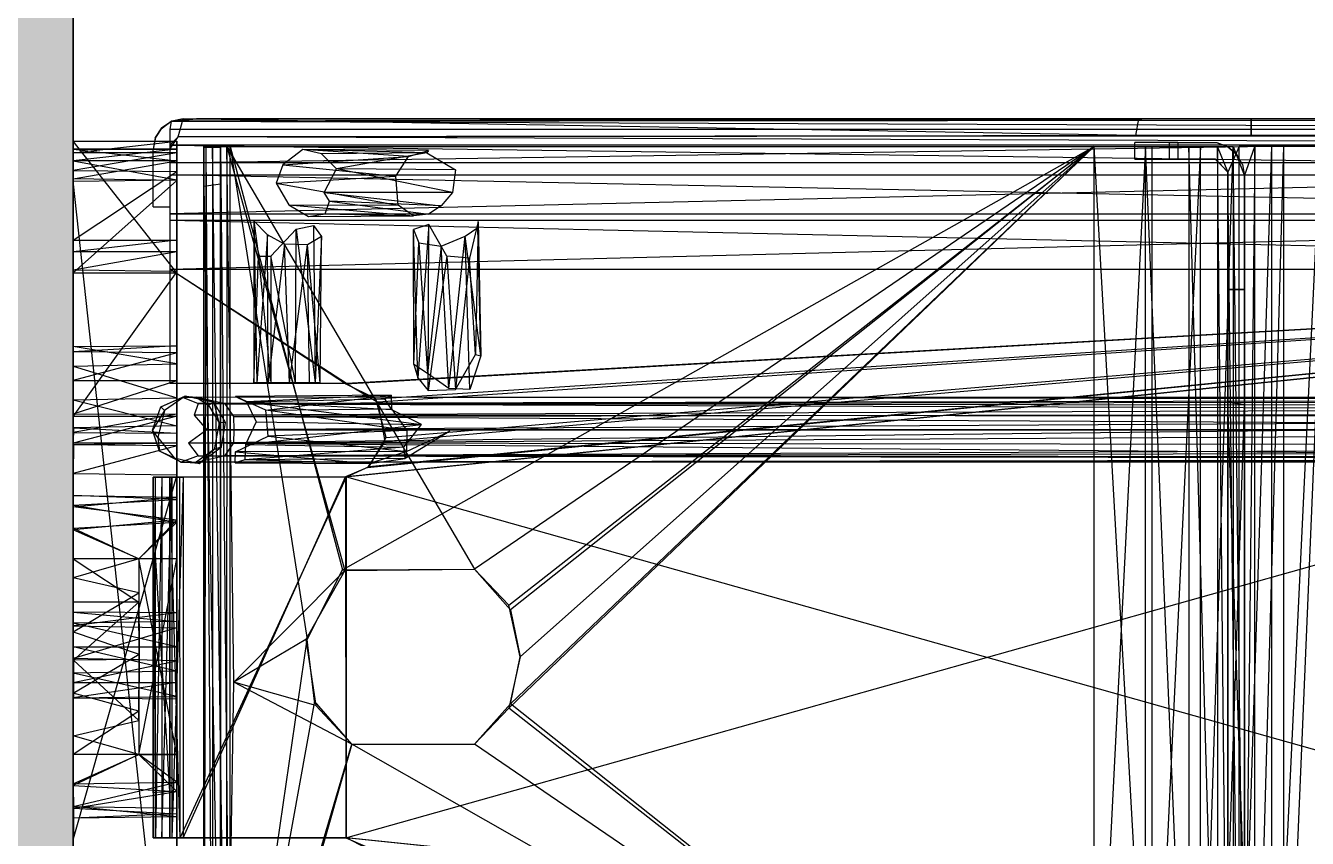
# Model space of a CAD drawing. Header units: inches. Extents: x 0 to 54693, y 0 to 31146.
# Drawn here: x 47749.7 to 47845.7, y 16038 to 16098.9 of the extents above; entities that cross this region are included whole.
import ezdxf
from ezdxf.lldxf.tags import DXFTag

# ---------------------------------------------------------------- set-up
doc = ezdxf.new("R2010")
doc.units = ezdxf.units.IN
doc.header["$MEASUREMENT"] = 0
doc.layers.add('Added', color=3, linetype='Continuous')
tags = doc.linetypes.add('fein_strichliert-A04HDE1766', pattern=[4, 1, -2, 1]).pattern_tags.tags
tags[8:9] = [DXFTag(74, 4), DXFTag(75, 0), DXFTag(340, '0'), DXFTag(46, 0.0), DXFTag(50, 0.0), DXFTag(44, 0.0), DXFTag(45, 0.0)]
tags[6:7] = [DXFTag(74, 4), DXFTag(75, 0), DXFTag(340, '0'), DXFTag(46, 0.0), DXFTag(50, 0.0), DXFTag(44, 0.0), DXFTag(45, 0.0)]
tags[4:5] = [DXFTag(74, 4), DXFTag(75, 0), DXFTag(340, '0'), DXFTag(46, 0.0), DXFTag(50, 0.0), DXFTag(44, 0.0), DXFTag(45, 0.0)]

msp = doc.modelspace()

# ---------------------------------------------------------------- linework, layer by layer
at = {"layer": 'Added', "linetype": 'fein_strichliert-A04HDE1766', "lineweight": -2, "ltscale": 0.18}
msp.add_line((47753.23, 16998.326), (47753.23, 15998.326), dxfattribs=at)
at = {"layer": 'Added', "linetype": 'Continuous', "lineweight": -2, "ltscale": 0.18}
for p, q in [((47753.23, 15998.326), (47753.23, 16998.326)), ((47759.799, 16091.168), (47760.547, 16091.729)), ((47760.6, 16091.729), (47759.799, 16091.168)), ((47760.6, 16091.729), (47759.87, 16091.241)), ((47760.547, 16091.729), (47760.461, 16091.111)), ((47760.547, 16091.729), (47924.805, 16091.9)), ((47858.823, 16091.9), (47760.547, 16091.729)), ((47841.446, 16091.9), (47760.547, 16091.729)), ((47850.71, 16091.9), (47760.547, 16091.729)), ((47760.547, 16091.729), (47762.463, 16091.9)), ((47760.547, 16091.729), (47761.461, 16091.9)), ((47760.547, 16091.729), (47842.917, 16091.9)), ((47760.547, 16091.729), (47844.666, 16091.9)), ((47846.944, 16091.9), (47760.547, 16091.729)), ((47760.547, 16091.729), (47924.805, 16091.111)), ((47760.6, 16091.729), (47760.547, 16091.729)), ((47761.461, 16091.9), (47760.6, 16091.729)), ((47761.078, 16090.574), (47761.461, 16091.9)), ((47761.461, 16091.9), (47833.014, 16091.9)), ((47832.78, 16090.65), (47761.461, 16091.9)), ((47761.461, 16091.9), (47762.463, 16091.9)), ((47761.461, 16091.9), (47841.44, 16091.9)), ((47841.44, 16091.9), (47762.463, 16091.9)), ((47841.446, 16091.9), (47762.463, 16091.9)), ((47833.014, 16091.9), (47832.78, 16090.65)), ((47837.402, 16091.9), (47833.014, 16091.9)), ((47833.014, 16091.9), (47841.44, 16091.9)), ((47841.44, 16091.9), (47837.402, 16091.9)), ((47841.44, 16091.9), (47841.446, 16091.9)), ((47841.441, 16090.65), (47841.44, 16091.9)), ((47841.441, 16090.65), (47841.446, 16091.9)), ((47842.917, 16091.9), (47841.446, 16091.9)), ((47841.446, 16091.9), (47841.45, 16090.65)), ((47846.944, 16091.9), (47842.917, 16091.9)), ((47759.382, 16090.511), (47759.211, 16089.65)), ((47759.363, 16090.464), (47759.799, 16091.168)), ((47759.363, 16090.464), (47759.382, 16090.511)), ((47759.87, 16091.241), (47759.382, 16090.511)), ((47759.382, 16090.511), (47759.799, 16091.168)), ((47759.799, 16091.168), (47759.87, 16091.241)), ((47760.461, 16091.111), (47760.461, 16072.092)), ((47924.805, 16091.111), (47760.461, 16091.111)), ((47760.461, 16088.605), (47924.805, 16091.111)), ((47760.461, 16089.65), (47761.078, 16090.574)), ((47760.461, 16089.948), (47761.078, 16090.574)), ((47841.45, 16090.65), (47761.078, 16090.574)), ((47841.441, 16090.65), (47761.078, 16090.574)), ((47761.078, 16090.574), (47844.666, 16090.65)), ((47846.944, 16090.65), (47761.078, 16090.574)), ((47850.968, 16090.65), (47761.078, 16090.574)), ((47924.805, 16090.65), (47761.078, 16090.574)), ((47842.917, 16090.65), (47761.078, 16090.574)), ((47761.078, 16090.574), (47832.78, 16090.65)), ((47916.379, 16090.65), (47761.078, 16090.574)), ((47924.805, 16089.948), (47761.078, 16090.574)), ((47832.78, 16090.65), (47837.457, 16090.656)), ((47850.968, 16090.65), (47832.78, 16090.65)), ((47837.457, 16090.656), (47841.441, 16090.65)), ((47753.23, 16090.236), (47760.989, 16090.237)), ((47753.23, 16013.037), (47753.23, 16090.237)), ((47753.23, 16090.237), (47760.989, 16090.237)), ((47760.989, 16080.387), (47753.23, 16090.237)), ((47753.23, 16054.963), (47753.23, 16090.236)), ((47753.23, 16090.236), (47753.23, 16054.156)), ((47753.23, 16089.359), (47760.989, 16090.236)), ((47753.23, 16048.552), (47753.23, 16090.236)), ((47753.23, 16090.236), (47760.989, 16090.236)), ((47760.989, 16089.632), (47753.23, 16089.628)), ((47753.23, 16089.631), (47760.989, 16089.632)), ((47753.23, 16087.406), (47753.23, 16089.631)), ((47753.23, 16089.631), (47760.988, 16089.628)), ((47753.23, 16089.628), (47753.23, 16089.631)), ((47753.23, 16087.406), (47753.23, 16089.628)), ((47753.23, 16089.628), (47753.23, 16087.246)), ((47760.988, 16089.628), (47753.23, 16088.759)), ((47753.23, 16088.759), (47753.23, 16089.628)), ((47753.23, 16089.628), (47760.989, 16088.759)), ((47759.363, 16090.464), (47759.211, 16089.65)), ((47759.211, 16085.315), (47759.211, 16089.65)), ((47924.805, 16089.948), (47760.461, 16089.948)), ((47760.461, 16089.948), (47924.805, 16087.721)), ((47760.989, 16090.236), (47760.988, 16087.955)), ((47760.988, 16089.628), (47760.989, 16089.632)), ((47760.988, 16089.628), (47760.989, 16087.293)), ((47760.989, 16088.759), (47760.988, 16089.628)), ((47760.989, 16013.037), (47760.989, 16090.237)), ((47760.989, 16090.236), (47760.989, 16090.237)), ((47760.989, 16082.837), (47760.989, 16090.236)), ((47760.989, 16049.781), (47760.989, 16090.236)), ((47760.989, 16089.359), (47760.989, 16090.236)), ((47760.989, 16087.348), (47760.989, 16089.632)), ((47760.989, 16087.293), (47760.989, 16089.632)), ((47760.989, 16089.632), (47760.989, 16088.759)), ((47762.994, 16086.84), (47762.994, 16089.837)), ((47762.994, 16089.837), (47763, 16013.435)), ((47762.994, 16089.837), (47840.088, 16089.837)), ((47763.006, 16089.754), (47762.994, 16089.837)), ((47764.247, 16089.837), (47762.994, 16089.837)), ((47764.245, 16089.782), (47762.994, 16089.837)), ((47762.994, 16086.84), (47763.006, 16089.754)), ((47763.166, 16089.837), (47763, 16013.435)), ((47763.006, 16089.754), (47764.245, 16089.782)), ((47763.166, 16089.837), (47763.653, 16013.437)), ((47763.653, 16089.837), (47763.653, 16013.437)), ((47764.684, 16013.437), (47763.653, 16089.837)), ((47764.247, 16089.837), (47764.244, 16087.024)), ((47764.245, 16089.782), (47764.244, 16087.024)), ((47764.247, 16089.837), (47764.245, 16089.782)), ((47764.246, 16013.437), (47764.247, 16089.837)), ((47764.98, 16089.837), (47764.247, 16089.837)), ((47764.247, 16089.837), (47764.993, 16013.437)), ((47764.736, 16089.837), (47764.684, 16013.437)), ((47764.736, 16089.837), (47764.98, 16089.837)), ((47764.736, 16089.837), (47773.568, 16058.088)), ((47764.736, 16089.837), (47783.287, 16058.187)), ((47765.244, 16049.727), (47764.736, 16089.837)), ((47764.98, 16089.837), (47770.741, 16052.92)), ((47764.98, 16089.837), (47773.378, 16058.135)), ((47764.98, 16089.837), (47829.694, 16089.837)), ((47764.993, 16013.437), (47764.98, 16089.837)), ((47770.411, 16089.614), (47768.918, 16088.47)), ((47779.704, 16089.369), (47770.411, 16089.614)), ((47779.821, 16089.528), (47770.411, 16089.614)), ((47778.336, 16089.096), (47770.411, 16089.614)), ((47771.821, 16089.279), (47770.411, 16089.614)), ((47773.378, 16058.135), (47829.694, 16089.837)), ((47778.336, 16089.096), (47779.821, 16089.528)), ((47779.821, 16089.528), (47779.704, 16089.369)), ((47829.694, 16089.837), (47783.287, 16058.187)), ((47829.694, 16089.837), (47785.845, 16047.782)), ((47785.845, 16055.492), (47829.694, 16089.837)), ((47829.694, 16089.837), (47785.976, 16048.115)), ((47829.694, 16089.837), (47785.976, 16055.159)), ((47829.694, 16089.837), (47786.694, 16051.637)), ((47834, 16013.437), (47829.694, 16089.837)), ((47829.694, 16013.437), (47829.694, 16089.837)), ((47833.521, 16089.837), (47829.694, 16013.437)), ((47832.729, 16088.887), (47832.729, 16090.137)), ((47835.955, 16090.137), (47832.729, 16090.137)), ((47836.765, 16013.437), (47833.521, 16089.837)), ((47833.521, 16013.437), (47833.521, 16089.837)), ((47834, 16089.837), (47834, 16013.437)), ((47837.649, 16089.837), (47834, 16013.437)), ((47835.317, 16088.887), (47835.317, 16090.137)), ((47835.317, 16090.137), (47838.838, 16090.129)), ((47835.955, 16090.137), (47835.955, 16088.887)), ((47838.894, 16090.116), (47835.955, 16090.137)), ((47835.955, 16090.137), (47838.838, 16090.129)), ((47838.933, 16013.437), (47836.765, 16089.837)), ((47836.765, 16089.837), (47836.765, 16013.437)), ((47837.649, 16013.437), (47840.088, 16089.837)), ((47837.649, 16013.437), (47837.649, 16089.837)), ((47838.838, 16090.129), (47839.689, 16089.807)), ((47838.838, 16090.129), (47838.894, 16090.116)), ((47839.686, 16089.808), (47838.894, 16090.116)), ((47838.894, 16090.116), (47839.689, 16089.807)), ((47838.933, 16089.837), (47838.933, 16013.437)), ((47839.692, 16015.355), (47838.933, 16089.837)), ((47839.692, 16087.953), (47838.933, 16089.837)), ((47840.359, 16089.244), (47839.686, 16089.808)), ((47839.686, 16089.808), (47839.689, 16089.807)), ((47839.689, 16089.807), (47840.359, 16089.244)), ((47840.551, 16089.837), (47839.692, 16087.921)), ((47840.944, 16015.637), (47840.088, 16089.837)), ((47840.088, 16089.837), (47840.944, 16087.637)), ((47840.088, 16089.837), (47840.088, 16013.437)), ((47847.117, 16089.837), (47840.551, 16089.837)), ((47840.551, 16013.437), (47842.989, 16089.837)), ((47840.551, 16013.437), (47840.551, 16089.837)), ((47841.706, 16089.837), (47840.944, 16015.637)), ((47840.944, 16087.637), (47841.706, 16089.837)), ((47841.706, 16013.437), (47841.706, 16089.837)), ((47843.873, 16089.837), (47841.706, 16013.437)), ((47842.989, 16013.437), (47842.989, 16089.837)), ((47842.989, 16013.437), (47846.639, 16089.837)), ((47847.117, 16089.837), (47843.873, 16013.437)), ((47843.873, 16089.837), (47843.873, 16013.437)), ((47760.989, 16089.359), (47753.23, 16088.037)), ((47760.989, 16089.359), (47753.23, 16089.359)), ((47760.989, 16088.759), (47753.23, 16088.759)), ((47753.23, 16087.406), (47760.989, 16088.759)), ((47753.23, 16088.759), (47760.989, 16087.348)), ((47753.23, 16088.759), (47753.23, 16087.406)), ((47753.23, 16087.246), (47753.23, 16088.759)), ((47924.805, 16088.605), (47760.461, 16084.791)), ((47924.805, 16088.605), (47760.461, 16088.605)), ((47760.988, 16087.955), (47760.989, 16089.359)), ((47760.989, 16088.759), (47760.989, 16087.348)), ((47768.918, 16088.47), (47778.336, 16089.096)), ((47779.704, 16089.369), (47771.821, 16089.279)), ((47772.943, 16088.175), (47771.821, 16089.279)), ((47779.704, 16089.369), (47772.943, 16088.175)), ((47777.393, 16087.616), (47778.336, 16089.096)), ((47779.704, 16089.369), (47781.844, 16088.084)), ((47832.729, 16088.887), (47835.955, 16088.887)), ((47838.774, 16088.878), (47835.317, 16088.887)), ((47835.955, 16088.887), (47838.767, 16088.866)), ((47838.774, 16088.878), (47835.955, 16088.887)), ((47838.774, 16088.878), (47838.767, 16088.866)), ((47838.767, 16088.866), (47839.692, 16087.953)), ((47839.692, 16087.921), (47838.774, 16088.878)), ((47838.774, 16088.878), (47839.692, 16087.953)), ((47840.794, 16088.492), (47840.359, 16089.244)), ((47753.23, 16088.037), (47760.988, 16087.955)), ((47753.23, 16082.837), (47760.988, 16087.955)), ((47760.461, 16087.721), (47924.805, 16087.721)), ((47924.805, 16084.331), (47760.461, 16087.721)), ((47760.989, 16082.837), (47760.988, 16087.955)), ((47768.918, 16088.47), (47768.428, 16087.101)), ((47768.428, 16087.101), (47777.393, 16087.616)), ((47768.918, 16088.47), (47777.393, 16087.616)), ((47772.005, 16086.389), (47772.943, 16088.175)), ((47781.844, 16088.084), (47772.943, 16088.175)), ((47781.632, 16086.382), (47772.943, 16088.175)), ((47777.558, 16085.455), (47777.393, 16087.616)), ((47781.844, 16088.084), (47781.632, 16086.382)), ((47839.692, 16087.921), (47839.692, 16087.953)), ((47839.692, 16087.953), (47839.694, 16070.732)), ((47839.694, 16079.131), (47839.692, 16087.953)), ((47839.692, 16087.953), (47839.694, 16077.797)), ((47839.694, 16079.133), (47839.692, 16087.953)), ((47839.692, 16087.953), (47839.692, 16015.355)), ((47839.692, 16087.953), (47839.694, 16075.099)), ((47839.692, 16087.921), (47839.694, 16029.137)), ((47839.694, 16079.131), (47839.692, 16087.921)), ((47839.694, 16032.735), (47839.692, 16087.921)), ((47839.692, 16015.321), (47839.692, 16087.921)), ((47839.692, 16087.921), (47839.695, 16070.707)), ((47840.551, 16013.437), (47839.692, 16087.921)), ((47839.692, 16087.921), (47839.694, 16077.797)), ((47839.694, 16075.096), (47839.692, 16087.921)), ((47840.794, 16088.492), (47840.944, 16087.637)), ((47840.944, 16079.131), (47840.944, 16087.637)), ((47840.944, 16015.637), (47840.944, 16087.637)), ((47840.944, 16087.637), (47840.944, 16075.153)), ((47840.944, 16087.637), (47840.944, 16015.637)), ((47840.945, 16077.279), (47840.944, 16087.637)), ((47840.944, 16070.492), (47840.944, 16087.637)), ((47753.23, 16087.406), (47753.23, 16087.246)), ((47760.989, 16087.293), (47753.23, 16087.406)), ((47753.23, 16087.406), (47753.23, 16080.387)), ((47753.23, 16087.246), (47760.989, 16087.348)), ((47753.23, 16080.387), (47760.989, 16087.293)), ((47753.231, 16051.376), (47753.23, 16087.246)), ((47753.23, 16062.979), (47753.23, 16087.246)), ((47753.23, 16080.387), (47753.23, 16087.246)), ((47753.23, 16058.961), (47753.23, 16087.246)), ((47753.23, 16087.246), (47753.23, 16055.724)), ((47760.989, 16016.028), (47753.23, 16087.246)), ((47753.23, 16061.268), (47753.23, 16087.246)), ((47753.23, 16015.929), (47753.23, 16087.246)), ((47760.989, 16087.348), (47760.989, 16044.306)), ((47760.989, 16058.969), (47760.989, 16087.348)), ((47760.989, 16087.348), (47760.989, 16016.028)), ((47760.989, 16087.293), (47760.989, 16087.348)), ((47760.989, 16061.724), (47760.989, 16087.348)), ((47760.989, 16080.387), (47760.989, 16087.348)), ((47764.244, 16087.024), (47762.994, 16086.84)), ((47762.994, 16086.84), (47762.994, 16013.516)), ((47762.994, 16086.84), (47764.244, 16015.906)), ((47763, 16013.435), (47762.994, 16086.84)), ((47762.994, 16016.396), (47762.994, 16086.84)), ((47764.246, 16013.437), (47764.244, 16087.024)), ((47764.244, 16087.024), (47764.244, 16015.906)), ((47764.244, 16013.46), (47764.244, 16087.024)), ((47768.428, 16087.101), (47777.558, 16085.455)), ((47768.428, 16087.101), (47769.379, 16085.474)), ((47781.632, 16086.382), (47772.005, 16086.389)), ((47772.415, 16085.736), (47772.005, 16086.389)), ((47772.005, 16086.389), (47780.771, 16085.388)), ((47772.082, 16084.788), (47772.415, 16085.736)), ((47772.415, 16085.736), (47779.829, 16084.767)), ((47780.771, 16085.388), (47772.415, 16085.736)), ((47781.632, 16086.382), (47780.771, 16085.388)), ((47759.211, 16085.315), (47760.461, 16085.315)), ((47760.461, 16084.791), (47924.805, 16084.791)), ((47760.461, 16080.65), (47924.805, 16084.791)), ((47769.379, 16085.474), (47778.697, 16084.646)), ((47769.379, 16085.474), (47777.558, 16085.455)), ((47769.379, 16085.474), (47770.836, 16084.607)), ((47770.836, 16084.607), (47772.082, 16084.788)), ((47772.082, 16084.788), (47779.829, 16084.767)), ((47772.082, 16084.788), (47778.697, 16084.646)), ((47778.697, 16084.646), (47777.558, 16085.455)), ((47779.829, 16084.767), (47778.697, 16084.646)), ((47780.771, 16085.388), (47779.829, 16084.767)), ((47760.461, 16084.331), (47924.805, 16080.65)), ((47760.461, 16084.331), (47924.805, 16084.331)), ((47766.751, 16084.269), (47766.752, 16072.137)), ((47766.751, 16084.269), (47767.088, 16081.637)), ((47767.779, 16083.221), (47766.751, 16084.269)), ((47766.751, 16084.269), (47766.968, 16072.137)), ((47769.922, 16083.653), (47771.213, 16083.93)), ((47770.836, 16084.607), (47778.697, 16084.646)), ((47771.213, 16083.93), (47771.339, 16072.137)), ((47771.213, 16083.93), (47771.818, 16083.112)), ((47779.851, 16084.006), (47778.702, 16083.633)), ((47779.851, 16084.006), (47779.037, 16072.51)), ((47779.818, 16071.573), (47779.851, 16084.006)), ((47781.199, 16081.637), (47779.851, 16084.006)), ((47782.571, 16083.134), (47783.536, 16083.768)), ((47783.541, 16084.227), (47782.911, 16081.485)), ((47783.541, 16084.227), (47783.351, 16074.276)), ((47783.536, 16083.768), (47783.541, 16084.227)), ((47783.744, 16074.174), (47783.536, 16083.768)), ((47783.541, 16084.227), (47783.744, 16074.174)), ((47753.23, 16074.47), (47753.23, 16082.837)), ((47753.23, 16082.832), (47760.989, 16082.837)), ((47753.23, 16082.837), (47753.23, 16048.552)), ((47753.23, 16082.837), (47760.989, 16082.837)), ((47753.23, 16082.832), (47753.23, 16073.399)), ((47753.23, 16082.832), (47753.23, 16074.854)), ((47753.23, 16082.832), (47753.23, 16074.47)), ((47753.23, 16080.583), (47753.23, 16082.832)), ((47753.23, 16082.832), (47760.989, 16082.829)), ((47760.989, 16082.829), (47753.23, 16081.959)), ((47760.989, 16074.391), (47760.989, 16082.837)), ((47760.989, 16082.829), (47760.989, 16082.837)), ((47760.989, 16074.391), (47760.989, 16082.829)), ((47760.989, 16082.829), (47760.989, 16080.474)), ((47760.989, 16069.637), (47760.989, 16082.829)), ((47760.989, 16074.909), (47760.989, 16082.829)), ((47760.989, 16082.829), (47760.989, 16073.575)), ((47760.989, 16081.959), (47760.989, 16082.829)), ((47767.779, 16083.221), (47766.968, 16072.137)), ((47767.82, 16072.137), (47767.779, 16083.221)), ((47769.034, 16082.521), (47767.779, 16083.221)), ((47768.034, 16081.637), (47769.922, 16083.653)), ((47769.871, 16072.138), (47769.922, 16083.653)), ((47769.922, 16083.653), (47771.339, 16072.137)), ((47771.818, 16083.112), (47770.765, 16082.477)), ((47771.818, 16083.112), (47771.339, 16072.137)), ((47771.711, 16072.137), (47771.818, 16083.112)), ((47779.037, 16072.51), (47778.702, 16083.633)), ((47778.702, 16083.633), (47779.117, 16082.616)), ((47778.74, 16073.518), (47778.702, 16083.633)), ((47780.782, 16082.372), (47782.571, 16083.134)), ((47781.353, 16071.714), (47782.571, 16083.134)), ((47783.744, 16074.174), (47782.571, 16083.134)), ((47782.929, 16071.644), (47782.571, 16083.134)), ((47760.989, 16081.959), (47753.23, 16081.959)), ((47760.989, 16081.959), (47753.23, 16080.583)), ((47753.23, 16081.959), (47753.23, 16080.583)), ((47769.034, 16082.521), (47767.82, 16072.137)), ((47769.422, 16072.138), (47769.034, 16082.521)), ((47770.765, 16082.477), (47769.034, 16082.521)), ((47769.422, 16072.138), (47770.765, 16082.477)), ((47771.711, 16072.137), (47770.765, 16082.477)), ((47770.924, 16072.137), (47770.765, 16082.477)), ((47778.74, 16073.518), (47779.117, 16082.616)), ((47779.117, 16082.616), (47779.759, 16072.855)), ((47779.117, 16082.616), (47780.782, 16082.372)), ((47780.782, 16082.372), (47779.759, 16072.855)), ((47781.353, 16071.714), (47780.782, 16082.372)), ((47766.752, 16072.137), (47767.088, 16081.637)), ((47767.088, 16081.637), (47768.011, 16072.137)), ((47767.088, 16081.637), (47768.034, 16081.637)), ((47768.034, 16081.637), (47768.011, 16072.137)), ((47769.871, 16072.138), (47768.034, 16081.637)), ((47781.199, 16081.637), (47779.818, 16071.573)), ((47782.911, 16081.485), (47781.199, 16081.637)), ((47781.199, 16081.637), (47781.85, 16071.642)), ((47782.911, 16081.485), (47781.85, 16071.642)), ((47783.351, 16074.276), (47782.911, 16081.485)), ((47753.229, 16063.714), (47753.23, 16080.387)), ((47760.989, 16080.474), (47753.23, 16080.583)), ((47753.23, 16069.637), (47753.23, 16080.583)), ((47760.989, 16080.474), (47753.23, 16069.637)), ((47753.23, 16080.387), (47760.989, 16080.387)), ((47753.23, 16062.979), (47753.23, 16080.387)), ((47773.688, 16072.088), (47760.461, 16080.65)), ((47773.626, 16072.081), (47760.461, 16080.65)), ((47760.461, 16080.65), (47924.805, 16080.65)), ((47760.989, 16080.387), (47760.988, 16053.796)), ((47760.989, 16080.387), (47760.989, 16061.873)), ((47760.989, 16080.387), (47760.989, 16063.408)), ((47760.989, 16080.387), (47760.989, 16061.724)), ((47760.99, 16063.573), (47760.989, 16080.387)), ((47773.61, 16065.098), (47924.805, 16080.65)), ((47773.626, 16072.081), (47924.805, 16080.65)), ((47773.629, 16038.07), (47924.805, 16080.65)), ((47924.805, 16080.65), (47773.688, 16072.088)), ((47924.805, 16080.65), (47773.701, 16065.102)), ((47775.269, 16065.811), (47924.805, 16080.65)), ((47775.388, 16065.891), (47924.805, 16080.65)), ((47775.875, 16070.947), (47924.805, 16080.65)), ((47924.805, 16080.65), (47776.039, 16070.704)), ((47776.571, 16067.756), (47924.805, 16080.65)), ((47776.655, 16068.039), (47924.805, 16080.65)), ((47840.944, 16079.133), (47839.694, 16079.131)), ((47839.694, 16077.797), (47839.694, 16079.133)), ((47839.694, 16079.133), (47839.694, 16079.131)), ((47839.694, 16079.133), (47840.944, 16079.133)), ((47839.694, 16079.133), (47840.944, 16079.131)), ((47839.694, 16079.131), (47839.694, 16077.797)), ((47840.944, 16079.131), (47840.944, 16079.133)), ((47840.944, 16079.131), (47840.945, 16077.279)), ((47839.694, 16075.099), (47839.694, 16077.797)), ((47839.694, 16077.797), (47839.694, 16075.096)), ((47840.944, 16075.153), (47840.944, 16077.797)), ((47840.945, 16077.279), (47840.944, 16074.137)), ((47840.944, 16015.637), (47840.944, 16075.153)), ((47760.989, 16074.909), (47753.23, 16074.47)), ((47753.23, 16074.854), (47760.989, 16074.909)), ((47760.989, 16073.575), (47753.23, 16074.854)), ((47753.23, 16074.854), (47753.23, 16074.47)), ((47753.23, 16073.399), (47753.23, 16074.854)), ((47753.23, 16013.037), (47753.23, 16074.47)), ((47760.989, 16074.391), (47753.23, 16074.47)), ((47753.23, 16074.47), (47753.23, 16072.317)), ((47760.989, 16074.391), (47753.23, 16072.317)), ((47760.989, 16074.391), (47760.989, 16074.909)), ((47760.989, 16073.575), (47760.989, 16074.909)), ((47760.989, 16049.781), (47760.989, 16074.391)), ((47760.989, 16072.326), (47760.989, 16074.391)), ((47781.85, 16071.642), (47783.351, 16074.276)), ((47783.744, 16074.174), (47782.929, 16071.644)), ((47783.351, 16074.276), (47783.744, 16074.174)), ((47839.694, 16070.732), (47839.694, 16075.099)), ((47839.694, 16075.096), (47839.695, 16070.707)), ((47753.23, 16073.399), (47760.989, 16073.575)), ((47753.23, 16073.399), (47753.23, 16069.637)), ((47753.23, 16073.399), (47753.23, 16070.869)), ((47753.23, 16073.399), (47760.988, 16071.028)), ((47760.989, 16073.575), (47760.988, 16071.028)), ((47760.989, 16069.637), (47760.989, 16073.575)), ((47778.74, 16073.518), (47779.037, 16072.51)), ((47779.759, 16072.855), (47778.74, 16073.518)), ((47840.944, 16074.137), (47840.944, 16070.492)), ((47753.23, 16072.317), (47760.989, 16072.326)), ((47753.23, 16069.827), (47760.989, 16072.326)), ((47753.23, 16013.037), (47753.23, 16072.317)), ((47753.23, 16069.827), (47753.23, 16072.317)), ((47760.989, 16069.792), (47760.989, 16072.326)), ((47779.037, 16072.51), (47779.818, 16071.573)), ((47781.353, 16071.714), (47779.759, 16072.855)), ((47773.688, 16072.088), (47760.461, 16072.092)), ((47773.626, 16072.081), (47760.461, 16072.092)), ((47768.011, 16072.137), (47766.752, 16072.137)), ((47766.752, 16072.137), (47766.968, 16072.137)), ((47766.968, 16072.137), (47767.82, 16072.137)), ((47767.82, 16072.137), (47769.422, 16072.138)), ((47769.871, 16072.138), (47768.011, 16072.137)), ((47769.422, 16072.138), (47770.924, 16072.137)), ((47771.339, 16072.137), (47769.871, 16072.138)), ((47770.924, 16072.137), (47771.711, 16072.137)), ((47771.711, 16072.137), (47771.339, 16072.137)), ((47773.626, 16072.081), (47773.688, 16072.088)), ((47775.875, 16070.947), (47773.626, 16072.081)), ((47773.688, 16072.088), (47776.039, 16070.704)), ((47779.818, 16071.573), (47781.85, 16071.642)), ((47782.929, 16071.644), (47781.353, 16071.714)), ((47753.23, 16070.869), (47760.988, 16071.028)), ((47753.231, 16068.778), (47753.23, 16070.869)), ((47753.23, 16070.869), (47760.989, 16068.923)), ((47759.161, 16068.601), (47759.786, 16070.359)), ((47759.786, 16070.359), (47761.616, 16071.142)), ((47759.786, 16070.359), (47761.411, 16071.077)), ((47760.069, 16070.065), (47759.786, 16070.359)), ((47761.616, 16071.142), (47760.069, 16070.065)), ((47760.988, 16071.028), (47760.989, 16069.637)), ((47760.988, 16071.028), (47760.989, 16068.923)), ((47761.411, 16071.077), (47761.616, 16071.142)), ((47761.411, 16071.077), (47939.215, 16071.134)), ((47761.411, 16071.077), (47762.427, 16071.068)), ((47761.411, 16071.077), (47762.576, 16070.592)), ((47938.728, 16070.938), (47761.411, 16071.077)), ((47763.776, 16070.68), (47761.616, 16071.142)), ((47761.616, 16071.142), (47762.427, 16071.068)), ((47762.576, 16070.592), (47762.271, 16069.725)), ((47938.328, 16070.386), (47762.271, 16069.725)), ((47762.427, 16071.068), (47939.215, 16071.134)), ((47939.783, 16070.836), (47762.427, 16071.068)), ((47764.595, 16070.576), (47762.427, 16071.068)), ((47762.427, 16071.068), (47763.366, 16070.484)), ((47763.776, 16070.68), (47762.427, 16071.068)), ((47938.728, 16070.938), (47762.576, 16070.592)), ((47762.576, 16070.592), (47938.328, 16070.386)), ((47763.776, 16070.68), (47763.366, 16070.484)), ((47763.366, 16070.484), (47764.154, 16069.141)), ((47764.615, 16069.172), (47763.776, 16070.68)), ((47764.154, 16069.141), (47763.776, 16070.68)), ((47764.595, 16070.576), (47939.783, 16070.836)), ((47765.251, 16069.633), (47764.595, 16070.576)), ((47764.595, 16070.576), (47940.268, 16069.909)), ((47777.023, 16071.224), (47765.365, 16071.123)), ((47767.656, 16070.096), (47765.365, 16071.123)), ((47765.365, 16071.123), (47766.19, 16070.719)), ((47777.023, 16071.224), (47766.19, 16070.719)), ((47766.19, 16070.719), (47776.552, 16070.947)), ((47766.19, 16070.719), (47779.294, 16069.033)), ((47777.085, 16070.114), (47766.19, 16070.719)), ((47766.19, 16070.719), (47766.925, 16069.233)), ((47767.656, 16070.096), (47777.023, 16071.224)), ((47776.655, 16068.039), (47775.875, 16070.947)), ((47776.039, 16070.704), (47776.571, 16067.756)), ((47776.552, 16070.947), (47777.023, 16071.224)), ((47777.085, 16070.114), (47776.552, 16070.947)), ((47777.023, 16071.224), (47777.068, 16070.208)), ((47839.694, 16070.732), (47839.692, 16015.355)), ((47840.944, 16070.492), (47839.694, 16070.732)), ((47839.694, 16070.732), (47839.694, 16032.778)), ((47839.694, 16032.735), (47839.695, 16070.707)), ((47839.694, 16032.778), (47840.944, 16070.492)), ((47839.695, 16070.707), (47840.944, 16070.534)), ((47840.944, 16032.564), (47839.695, 16070.707)), ((47840.944, 16032.564), (47840.944, 16070.534)), ((47840.944, 16070.534), (47840.944, 16015.637)), ((47840.944, 16070.492), (47840.944, 16032.538)), ((47840.944, 16070.492), (47840.944, 16015.637)), ((47753.23, 16069.827), (47753.23, 16013.037)), ((47753.23, 16068.421), (47753.23, 16069.827)), ((47753.23, 16069.827), (47760.989, 16069.792)), ((47760.989, 16069.792), (47753.23, 16068.421)), ((47753.231, 16068.778), (47753.23, 16069.637)), ((47760.989, 16069.637), (47753.23, 16067.637)), ((47753.23, 16069.637), (47760.989, 16069.637)), ((47760.069, 16070.065), (47759.161, 16068.601)), ((47760.069, 16070.065), (47759.556, 16068.055)), ((47760.989, 16069.792), (47760.989, 16033.85)), ((47760.989, 16069.792), (47760.989, 16034.961)), ((47760.989, 16069.792), (47760.989, 16049.781)), ((47760.989, 16069.792), (47760.989, 16068.365)), ((47760.989, 16068.923), (47760.989, 16069.637)), ((47762.271, 16069.725), (47763.233, 16068.637)), ((47938.101, 16069.568), (47762.271, 16069.725)), ((47938.101, 16069.568), (47763.233, 16068.637)), ((47765.251, 16069.633), (47940.268, 16069.909)), ((47765.278, 16068.629), (47765.251, 16069.633)), ((47765.251, 16069.633), (47940.438, 16068.675)), ((47767.656, 16070.096), (47777.068, 16070.208)), ((47778.196, 16068.578), (47767.656, 16070.096)), ((47767.817, 16068.143), (47767.656, 16070.096)), ((47777.068, 16070.208), (47778.196, 16068.578)), ((47779.294, 16069.033), (47777.085, 16070.114)), ((47753.231, 16068.778), (47753.23, 16067.637)), ((47753.23, 16068.421), (47753.231, 16068.778)), ((47753.23, 16065.351), (47753.23, 16068.421)), ((47753.23, 16034.995), (47753.23, 16068.421)), ((47753.23, 16068.421), (47760.989, 16068.365)), ((47760.989, 16068.923), (47753.231, 16068.778)), ((47753.231, 16068.778), (47760.989, 16068.365)), ((47759.696, 16067.037), (47759.161, 16068.601)), ((47759.556, 16068.055), (47759.161, 16068.601)), ((47760.989, 16068.923), (47760.989, 16067.637)), ((47760.989, 16068.923), (47760.989, 16068.365)), ((47850.61, 16068.637), (47761.854, 16067.618)), ((47763.233, 16068.637), (47761.854, 16067.618)), ((47763.233, 16068.637), (47850.61, 16068.637)), ((47764.154, 16069.141), (47763.767, 16067.159)), ((47764.615, 16069.172), (47764.154, 16069.141)), ((47764.332, 16067.346), (47764.154, 16069.141)), ((47764.332, 16067.346), (47764.615, 16069.172)), ((47765.249, 16067.651), (47940.438, 16068.675)), ((47765.249, 16067.651), (47765.278, 16068.629)), ((47940.438, 16068.675), (47765.278, 16068.629)), ((47766.925, 16069.233), (47766.126, 16067.518)), ((47766.126, 16067.518), (47779.294, 16069.033)), ((47766.925, 16069.233), (47779.294, 16069.033)), ((47778.196, 16068.578), (47767.817, 16068.143)), ((47777.971, 16067.315), (47779.294, 16069.033)), ((47781.427, 16068.525), (47778.077, 16066.486)), ((47778.196, 16068.578), (47778.183, 16067.013)), ((47778.183, 16067.013), (47781.427, 16068.525)), ((47753.23, 16065.351), (47753.23, 16067.637)), ((47760.989, 16067.637), (47753.23, 16067.637)), ((47753.23, 16067.637), (47753.236, 16067.514)), ((47753.236, 16067.514), (47753.23, 16065.351)), ((47760.989, 16067.637), (47753.236, 16067.514)), ((47760.972, 16067.426), (47753.236, 16067.514)), ((47759.556, 16068.055), (47759.696, 16067.037)), ((47759.556, 16068.055), (47760.793, 16066.536)), ((47760.972, 16067.426), (47760.989, 16067.637)), ((47760.989, 16068.365), (47760.989, 16067.637)), ((47760.989, 16034.961), (47760.989, 16068.365)), ((47760.989, 16068.365), (47760.989, 16065.267)), ((47850.969, 16066.869), (47761.854, 16067.618)), ((47761.854, 16067.618), (47762.576, 16066.682)), ((47764.595, 16066.706), (47765.249, 16067.651)), ((47765.249, 16067.651), (47940.286, 16067.431)), ((47765.386, 16066.971), (47767.817, 16068.143)), ((47766.126, 16067.518), (47766.079, 16066.391)), ((47766.126, 16067.518), (47777.971, 16067.315)), ((47767.817, 16068.143), (47778.183, 16067.013)), ((47776.571, 16067.756), (47775.269, 16065.811)), ((47775.388, 16065.891), (47776.655, 16068.039)), ((47760.972, 16067.426), (47753.23, 16065.351)), ((47760.793, 16066.536), (47759.696, 16067.037)), ((47761.317, 16066.195), (47759.696, 16067.037)), ((47760.793, 16066.536), (47762.648, 16066.092)), ((47760.793, 16066.536), (47761.317, 16066.195)), ((47760.989, 16065.267), (47760.972, 16067.426)), ((47762.576, 16066.682), (47761.317, 16066.195)), ((47763.767, 16067.159), (47762.436, 16066.211)), ((47762.436, 16066.211), (47764.595, 16066.706)), ((47762.576, 16066.682), (47850.969, 16066.869)), ((47762.576, 16066.682), (47938.65, 16066.407)), ((47762.648, 16066.092), (47764.332, 16067.346)), ((47762.648, 16066.092), (47763.767, 16067.159)), ((47764.332, 16067.346), (47763.767, 16067.159)), ((47764.595, 16066.706), (47940.286, 16067.431)), ((47939.813, 16066.464), (47764.595, 16066.706)), ((47765.339, 16066.152), (47765.386, 16066.971)), ((47778.183, 16067.013), (47765.386, 16066.971)), ((47765.386, 16066.971), (47775.445, 16066.109)), ((47777.971, 16067.315), (47766.079, 16066.391)), ((47778.077, 16066.486), (47766.079, 16066.391)), ((47778.183, 16067.013), (47775.445, 16066.109)), ((47775.445, 16066.109), (47778.077, 16066.486)), ((47778.077, 16066.486), (47777.971, 16067.315)), ((47778.077, 16066.486), (47778.183, 16067.013)), ((47761.317, 16066.195), (47938.65, 16066.407)), ((47761.317, 16066.195), (47762.436, 16066.211)), ((47762.648, 16066.092), (47761.317, 16066.195)), ((47939.223, 16066.14), (47761.317, 16066.195)), ((47939.813, 16066.464), (47762.436, 16066.211)), ((47762.436, 16066.211), (47762.648, 16066.092)), ((47939.223, 16066.14), (47762.436, 16066.211)), ((47766.079, 16066.391), (47765.339, 16066.152)), ((47765.339, 16066.152), (47775.445, 16066.109)), ((47775.445, 16066.109), (47766.079, 16066.391)), ((47775.269, 16065.811), (47773.61, 16065.098)), ((47773.701, 16065.102), (47775.388, 16065.891)), ((47753.23, 16035.637), (47753.23, 16065.351)), ((47753.23, 16038.008), (47753.23, 16065.351)), ((47753.23, 16065.351), (47760.989, 16065.267)), ((47760.989, 16065.267), (47753.23, 16038.008)), ((47759.211, 16065.085), (47759.21, 16062.173)), ((47759.211, 16065.092), (47760.463, 16065.092)), ((47761.461, 16065.092), (47759.211, 16065.092)), ((47759.211, 16065.092), (47759.211, 16038.082)), ((47759.211, 16065.085), (47760.463, 16065.092)), ((47759.211, 16038.082), (47759.382, 16065.092)), ((47760.461, 16065.089), (47759.211, 16065.085)), ((47759.211, 16041.443), (47759.211, 16065.085)), ((47759.87, 16065.092), (47759.382, 16038.082)), ((47759.382, 16038.082), (47759.382, 16065.092)), ((47759.87, 16065.092), (47759.87, 16038.082)), ((47759.87, 16038.082), (47760.6, 16065.092)), ((47760.461, 16065.089), (47760.46, 16038.101)), ((47760.46, 16061.73), (47760.461, 16065.089)), ((47760.463, 16065.092), (47760.461, 16065.089)), ((47760.461, 16065.089), (47760.462, 16038.082)), ((47760.461, 16065.089), (47760.461, 16041.536)), ((47760.462, 16038.082), (47760.463, 16065.092)), ((47761.22, 16038.082), (47760.463, 16065.092)), ((47760.463, 16065.092), (47761.196, 16065.092)), ((47761.461, 16065.092), (47760.6, 16038.082)), ((47760.6, 16065.092), (47760.6, 16038.082)), ((47760.989, 16034.961), (47760.989, 16065.267)), ((47760.989, 16037.924), (47760.989, 16065.267)), ((47761.196, 16065.092), (47773.701, 16065.102)), ((47773.61, 16065.098), (47761.196, 16065.092)), ((47761.196, 16065.092), (47761.461, 16065.092)), ((47761.22, 16038.082), (47761.196, 16065.092)), ((47761.22, 16038.082), (47773.701, 16065.102)), ((47761.461, 16038.082), (47773.61, 16065.098)), ((47773.61, 16065.098), (47761.461, 16065.092)), ((47761.461, 16065.092), (47761.461, 16038.082)), ((47773.61, 16065.098), (47773.701, 16065.102)), ((47773.61, 16065.098), (47773.629, 16038.07)), ((47773.689, 16038.077), (47773.701, 16065.102)), ((47773.701, 16065.102), (47924.805, 16022.553)), ((47753.229, 16063.714), (47753.23, 16062.851)), ((47760.989, 16063.408), (47753.229, 16063.714)), ((47753.229, 16063.714), (47753.23, 16062.979)), ((47753.229, 16063.714), (47760.99, 16063.573)), ((47753.23, 16062.851), (47760.99, 16063.573)), ((47753.23, 16062.979), (47760.989, 16063.408)), ((47753.23, 16061.268), (47753.23, 16062.979)), ((47753.23, 16062.979), (47760.989, 16061.724)), ((47760.989, 16061.873), (47753.23, 16062.851)), ((47760.989, 16063.408), (47760.99, 16063.573)), ((47760.99, 16063.573), (47760.989, 16061.873)), ((47760.989, 16061.724), (47760.989, 16063.408)), ((47760.989, 16061.873), (47753.23, 16061.147)), ((47753.23, 16061.268), (47760.989, 16061.724)), ((47760.989, 16061.873), (47758.148, 16058.969)), ((47760.989, 16061.724), (47758.148, 16058.969)), ((47759.211, 16041.443), (47759.21, 16062.173)), ((47760.461, 16041.536), (47759.21, 16062.173)), ((47759.21, 16062.173), (47760.46, 16061.73)), ((47760.46, 16061.73), (47760.461, 16041.536)), ((47760.989, 16058.969), (47760.989, 16061.873)), ((47760.989, 16061.724), (47760.989, 16058.969)), ((47753.229, 16048.911), (47753.23, 16061.287)), ((47753.23, 16061.287), (47753.229, 16053.948)), ((47753.23, 16054.963), (47753.23, 16061.287)), ((47753.23, 16061.287), (47753.23, 16051.495)), ((47753.23, 16061.287), (47753.23, 16057.555)), ((47753.23, 16061.268), (47753.23, 16058.961)), ((47753.23, 16061.268), (47758.148, 16058.969)), ((47753.23, 16057.555), (47753.23, 16061.147)), ((47758.148, 16058.969), (47753.23, 16061.147)), ((47758.148, 16058.969), (47753.23, 16058.961)), ((47758.148, 16058.969), (47753.23, 16057.555)), ((47753.23, 16058.961), (47758.148, 16055.724)), ((47760.989, 16044.306), (47758.148, 16058.969)), ((47758.148, 16044.306), (47760.989, 16058.969)), ((47760.989, 16058.969), (47758.148, 16058.969)), ((47758.148, 16058.969), (47758.148, 16044.306)), ((47760.989, 16058.969), (47758.148, 16058.969)), ((47773.568, 16058.088), (47765.244, 16049.727)), ((47773.568, 16058.088), (47770.646, 16052.935)), ((47770.741, 16052.92), (47773.378, 16058.135)), ((47773.378, 16058.135), (47783.287, 16058.187)), ((47773.378, 16058.135), (47773.568, 16058.088)), ((47773.568, 16058.088), (47783.287, 16058.187)), ((47783.287, 16058.187), (47785.976, 16055.159)), ((47785.845, 16055.492), (47783.287, 16058.187)), ((47753.23, 16057.555), (47753.23, 16053.508)), ((47758.148, 16056.409), (47753.23, 16057.555)), ((47753.23, 16053.508), (47758.148, 16056.409)), ((47758.148, 16056.409), (47758.152, 16051.84)), ((47753.229, 16053.948), (47753.23, 16054.963)), ((47753.231, 16051.376), (47753.23, 16055.724)), ((47758.148, 16055.724), (47753.23, 16055.724)), ((47760.989, 16054.931), (47753.23, 16054.963)), ((47753.23, 16054.156), (47753.23, 16054.963)), ((47753.23, 16054.963), (47760.989, 16054.268)), ((47758.148, 16055.724), (47753.231, 16051.376)), ((47758.152, 16051.435), (47758.148, 16055.724)), ((47786.694, 16051.637), (47785.845, 16055.492)), ((47785.976, 16055.159), (47786.694, 16051.637)), ((47760.989, 16054.931), (47753.229, 16053.948)), ((47760.989, 16054.268), (47753.23, 16054.156)), ((47753.23, 16054.156), (47753.23, 16052.381)), ((47760.989, 16052.381), (47753.23, 16054.156)), ((47760.989, 16054.931), (47760.988, 16053.796)), ((47760.989, 16054.931), (47760.989, 16054.268)), ((47760.989, 16052.381), (47760.989, 16054.268)), ((47760.989, 16049.781), (47760.989, 16054.268)), ((47753.229, 16053.948), (47760.988, 16053.796)), ((47753.23, 16051.495), (47753.229, 16053.948)), ((47753.229, 16048.911), (47753.23, 16053.508)), ((47760.988, 16053.796), (47753.23, 16051.495)), ((47753.23, 16053.508), (47758.152, 16051.84)), ((47760.988, 16053.796), (47760.989, 16051.325)), ((47753.23, 16052.381), (47760.989, 16052.381)), ((47760.989, 16050.558), (47753.23, 16052.381)), ((47760.989, 16052.381), (47760.989, 16050.558)), ((47764.993, 16013.437), (47770.741, 16052.92)), ((47770.646, 16052.935), (47765.244, 16049.727)), ((47770.646, 16052.935), (47771.401, 16047.977)), ((47771.287, 16048.316), (47770.741, 16052.92)), ((47753.229, 16048.911), (47758.152, 16051.84)), ((47760.989, 16051.325), (47753.23, 16051.495)), ((47753.23, 16022.887), (47753.23, 16051.495)), ((47753.23, 16051.495), (47753.23, 16049.698)), ((47753.23, 16015.929), (47753.231, 16051.376)), ((47753.231, 16051.376), (47753.23, 16045.72)), ((47753.23, 16049.698), (47760.989, 16051.325)), ((47758.152, 16051.435), (47753.231, 16051.376)), ((47753.231, 16051.376), (47758.148, 16046.865)), ((47758.152, 16051.84), (47758.148, 16047.551)), ((47758.148, 16046.865), (47758.152, 16051.435)), ((47786.694, 16051.637), (47785.845, 16047.782)), ((47785.976, 16048.115), (47786.694, 16051.637)), ((47760.989, 16050.558), (47753.23, 16050.409)), ((47753.23, 16050.409), (47753.23, 16048.552)), ((47760.989, 16048.67), (47753.23, 16050.409)), ((47760.989, 16049.781), (47760.989, 16050.558)), ((47760.989, 16048.67), (47760.989, 16050.558)), ((47753.23, 16049.698), (47760.989, 16049.698)), ((47760.989, 16049.698), (47753.23, 16048.567)), ((47760.989, 16029.979), (47760.989, 16049.781)), ((47760.989, 16049.781), (47760.989, 16048.67)), ((47760.989, 16033.85), (47760.989, 16049.781)), ((47760.989, 16049.698), (47760.989, 16048.489)), ((47764.684, 16013.437), (47765.244, 16049.727)), ((47771.401, 16047.977), (47765.244, 16049.727)), ((47774.101, 16045.087), (47765.244, 16049.727)), ((47753.23, 16022.887), (47753.229, 16048.911)), ((47758.148, 16047.551), (47753.229, 16048.911)), ((47753.23, 16044.313), (47753.229, 16048.911)), ((47753.23, 16048.552), (47760.989, 16048.67)), ((47753.23, 16048.567), (47753.23, 16048.552)), ((47753.23, 16048.567), (47760.989, 16048.489)), ((47753.23, 16013.037), (47753.23, 16048.552)), ((47753.23, 16048.552), (47760.989, 16048.489)), ((47760.989, 16013.037), (47760.989, 16048.67)), ((47760.989, 16048.489), (47760.989, 16048.67)), ((47760.989, 16048.489), (47760.989, 16013.037)), ((47760.989, 16048.489), (47760.989, 16022.887)), ((47771.287, 16048.316), (47764.993, 16013.437)), ((47774.101, 16045.087), (47771.287, 16048.316)), ((47758.148, 16047.551), (47753.23, 16044.313)), ((47771.401, 16047.977), (47774.101, 16045.087)), ((47783.287, 16045.087), (47785.976, 16048.115)), ((47785.845, 16047.782), (47783.287, 16045.087)), ((47829.694, 16013.437), (47785.845, 16047.782)), ((47829.694, 16013.437), (47785.976, 16048.115)), ((47753.23, 16045.72), (47758.148, 16046.865)), ((47753.23, 16015.929), (47753.23, 16045.72)), ((47753.23, 16042.127), (47753.23, 16045.72)), ((47758.148, 16044.306), (47753.23, 16045.72)), ((47764.684, 16013.437), (47774.101, 16045.087)), ((47774.101, 16045.087), (47764.993, 16013.437)), ((47774.101, 16045.087), (47783.287, 16045.087)), ((47829.694, 16013.437), (47774.101, 16045.087)), ((47829.694, 16013.437), (47783.287, 16045.087)), ((47753.229, 16042.006), (47753.23, 16044.313)), ((47758.148, 16044.306), (47753.229, 16042.006)), ((47758.148, 16044.306), (47753.23, 16044.313)), ((47753.23, 16042.127), (47758.148, 16044.306)), ((47760.989, 16041.55), (47758.148, 16044.306)), ((47758.148, 16044.306), (47760.989, 16044.306)), ((47760.989, 16042.244), (47758.148, 16044.306)), ((47760.989, 16044.306), (47758.148, 16044.306)), ((47760.989, 16016.028), (47760.989, 16044.306)), ((47760.989, 16044.306), (47760.989, 16042.244)), ((47760.989, 16044.306), (47760.989, 16041.55)), ((47753.229, 16042.006), (47753.23, 16022.887)), ((47753.229, 16042.006), (47753.231, 16040.296)), ((47753.229, 16042.006), (47760.989, 16041.55)), ((47753.23, 16042.127), (47760.989, 16042.244)), ((47753.23, 16040.423), (47760.989, 16042.244)), ((47753.23, 16015.929), (47753.23, 16042.127)), ((47753.23, 16040.423), (47753.23, 16042.127)), ((47753.231, 16040.296), (47760.989, 16041.55)), ((47760.461, 16041.536), (47759.211, 16041.443)), ((47760.46, 16038.101), (47760.461, 16041.536)), ((47760.989, 16042.244), (47760.989, 16040.296)), ((47760.989, 16042.244), (47760.989, 16016.028)), ((47760.989, 16039.867), (47760.989, 16041.55)), ((47760.989, 16041.55), (47760.989, 16022.887)), ((47759.211, 16041.443), (47759.211, 16038.094)), ((47753.23, 16040.423), (47753.23, 16039.561)), ((47753.23, 16015.929), (47753.23, 16040.423)), ((47753.23, 16040.423), (47760.989, 16040.296)), ((47760.989, 16039.651), (47753.23, 16040.423)), ((47753.231, 16040.296), (47753.23, 16022.887)), ((47753.231, 16040.296), (47753.23, 16039.561)), ((47760.989, 16039.867), (47753.23, 16039.561)), ((47760.989, 16039.651), (47753.23, 16039.561)), ((47753.231, 16040.296), (47760.989, 16039.867)), ((47760.989, 16040.296), (47760.989, 16039.651)), ((47760.989, 16016.028), (47760.989, 16040.296)), ((47760.989, 16039.651), (47760.989, 16039.867)), ((47760.989, 16039.867), (47760.989, 16022.887)), ((47760.989, 16016.028), (47760.989, 16039.651)), ((47760.989, 16039.651), (47760.989, 16013.643)), ((47760.989, 16039.651), (47760.989, 16022.887)), ((47760.989, 16015.869), (47760.989, 16039.651)), ((47753.23, 16039.561), (47753.23, 16015.981)), ((47753.23, 16039.561), (47753.23, 16022.887)), ((47753.23, 16039.561), (47753.23, 16013.647)), ((47753.23, 16039.561), (47753.23, 16015.929)), ((47759.211, 16038.094), (47760.46, 16038.101)), ((47760.462, 16038.082), (47759.211, 16038.094)), ((47760.462, 16038.082), (47759.211, 16038.082)), ((47759.211, 16038.082), (47761.461, 16038.082)), ((47760.462, 16038.082), (47760.46, 16038.101)), ((47761.22, 16038.082), (47760.462, 16038.082)), ((47761.461, 16038.082), (47761.22, 16038.082)), ((47773.689, 16038.077), (47761.22, 16038.082)), ((47761.461, 16038.082), (47773.689, 16038.077)), ((47761.461, 16038.082), (47773.629, 16038.07)), ((47773.689, 16038.077), (47773.629, 16038.07)), ((47773.629, 16038.07), (47775.269, 16037.367)), ((47924.805, 16022.553), (47773.629, 16038.07)), ((47775.68, 16037.023), (47773.689, 16038.077)), ((47924.805, 16022.553), (47773.689, 16038.077))]:
    msp.add_line(p, q, dxfattribs=at)
for points in [[(47653.23, 16998.326), (47653.23, 15998.326), (47753.23, 16998.326), (47753.23, 15998.326)], [(47753.23, 15998.326), (47753.23, 16998.326), (47653.23, 15998.326), (47653.23, 16998.326)]]:
    msp.add_solid(points, dxfattribs=at)

doc.saveas('drawing.dxf')
